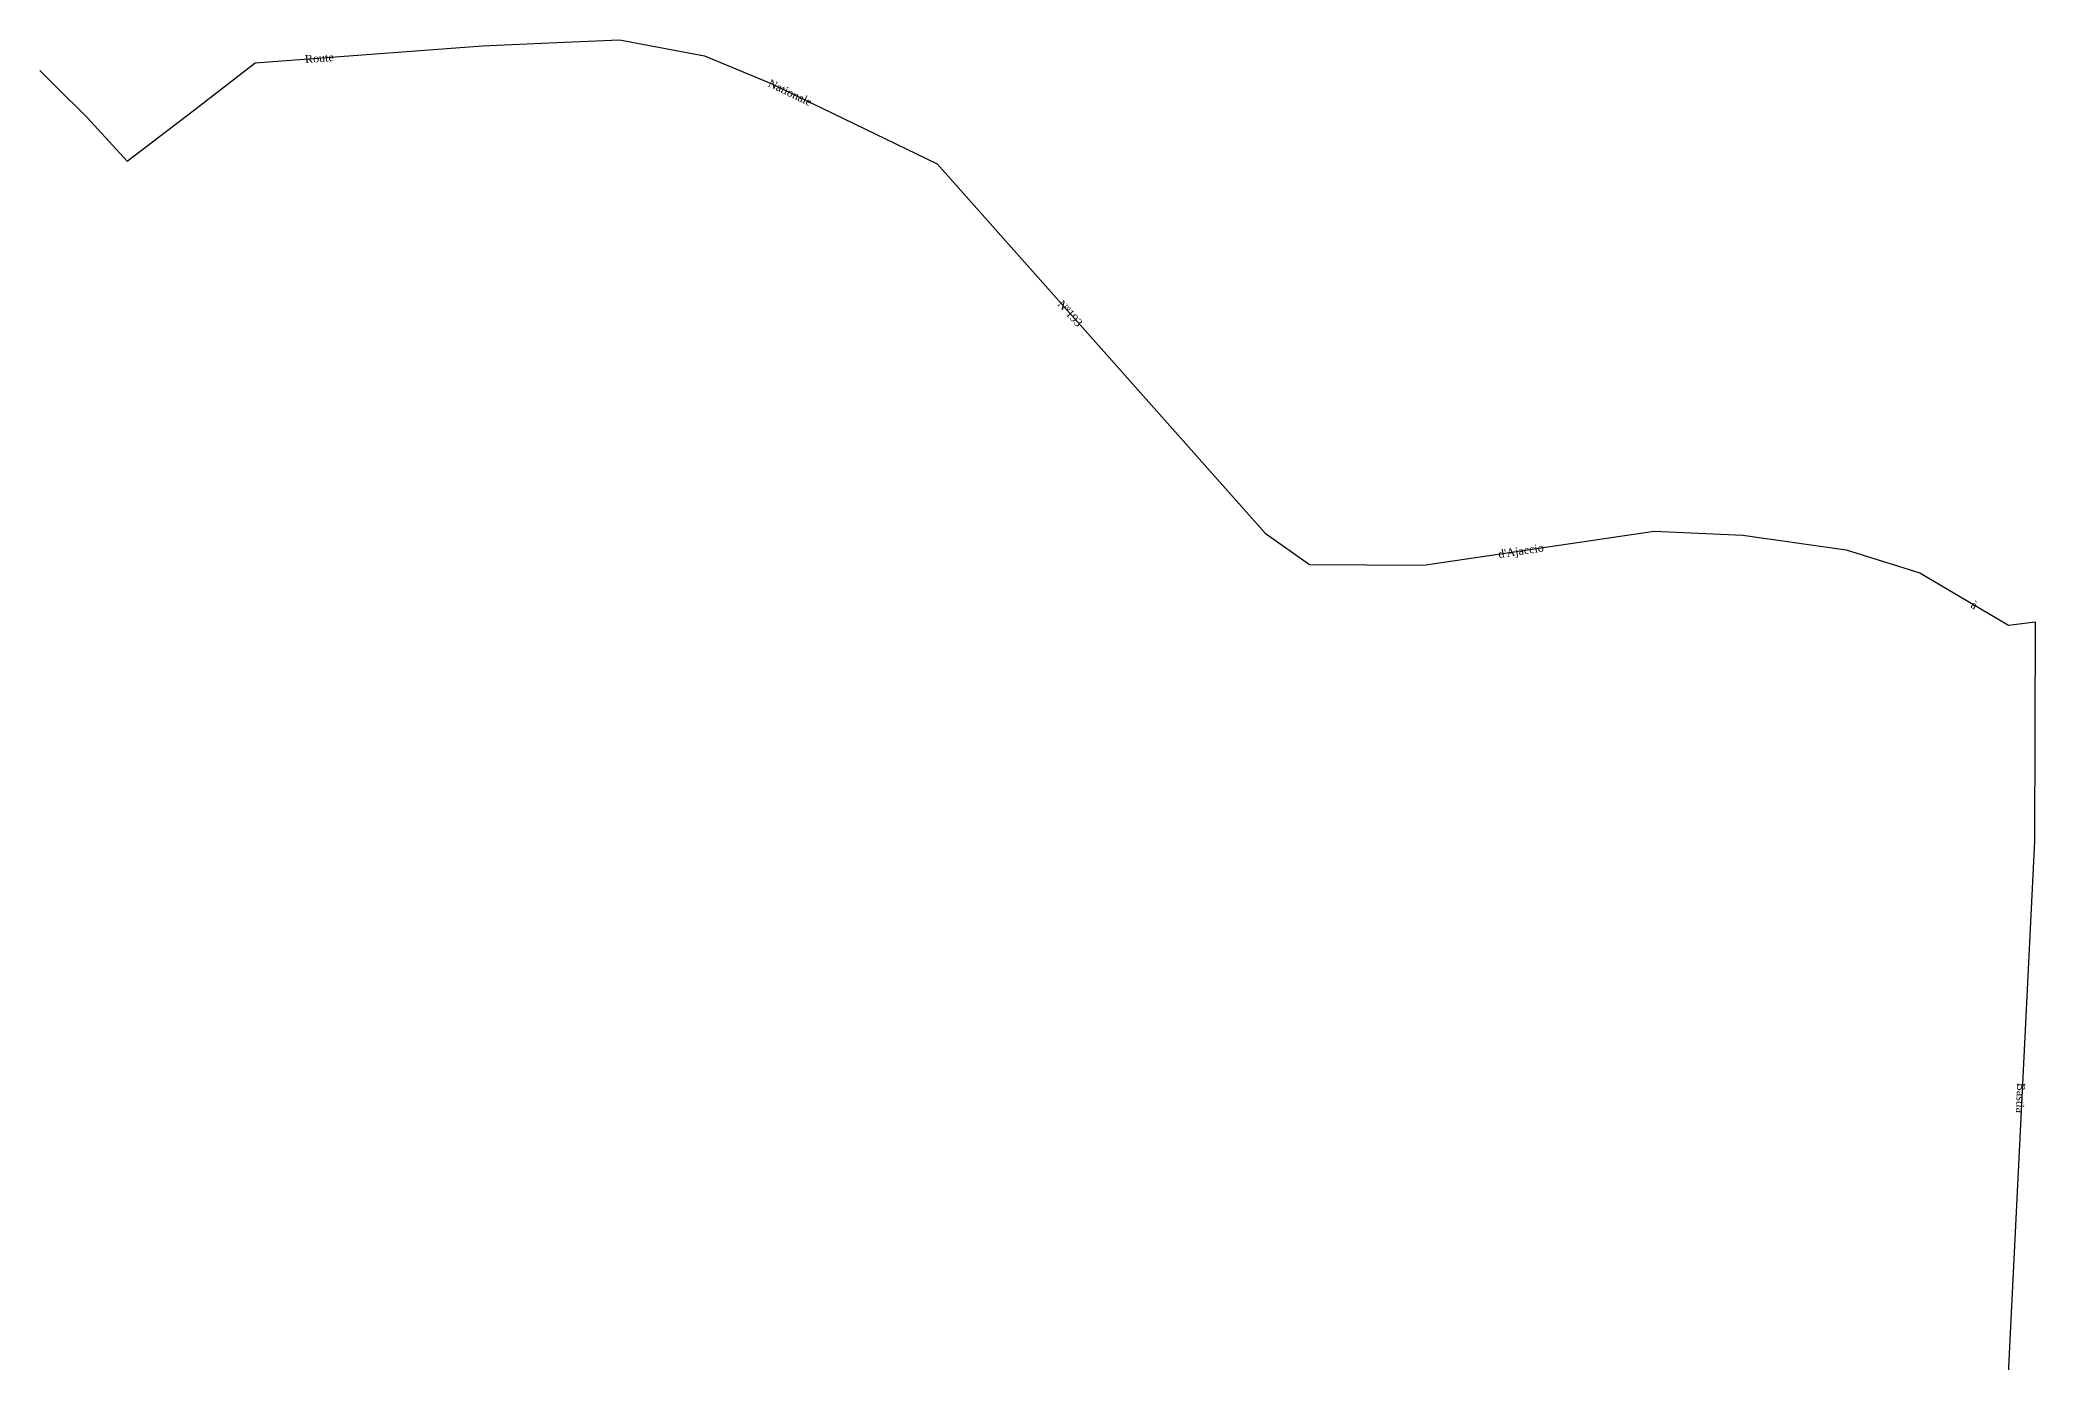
# Model space of a CAD drawing. Extents: x 1207496 to 1208273, y 6152107 to 6153235.
# Drawn here: x 1207496 to 1208119, y 6152822 to 6153235 of the extents above; entities that cross this region are included whole.
import ezdxf

# ---------------------------------------------------------------- set-up
doc = ezdxf.new("R2010")
doc.units = 0
doc.linetypes.add('CONTINU', pattern=[0])
doc.layers.add('1ZONCOMM', color=7, linetype='CONTINU')
doc.layers.add('3ZONCOMMTEX', color=7, linetype='CONTINU')
doc.styles.get("Standard").update_dxf_attribs({"font": 'Times New Roman'})

msp = doc.modelspace()

# ---------------------------------------------------------------- linework, layer by layer
at = {"layer": '1ZONCOMM'}
msp.add_lwpolyline([(1207495.5, 6153225.64), (1207500.24, 6153220.84), (1207510.27, 6153210.9), (1207522.76, 6153197.23), (1207543.34, 6153212.99), (1207562.71, 6153227.98), (1207633.79, 6153233.28), (1207654.48, 6153234.2), (1207676.51, 6153235.16), (1207703.09, 6153230.14), (1207723.94, 6153221.54), (1207775.81, 6153196.44), (1207878.24, 6153081.04), (1207892.07, 6153071.29), (1207927.74, 6153071.06), (1207999.79, 6153081.63), (1208027.53, 6153080.37), (1208059.73, 6153075.78), (1208082.8, 6153068.65), (1208110.5, 6153052.24), (1208118.78, 6153053.29), (1208118.57, 6152984.8), (1208107.63, 6152763.56)], dxfattribs=at)
msp.add_lwpolyline([(1207495.5, 6153225.64), (1207500.24, 6153220.84), (1207510.27, 6153210.9), (1207522.76, 6153197.23), (1207543.34, 6153212.99), (1207562.71, 6153227.98), (1207633.79, 6153233.28), (1207654.48, 6153234.2), (1207676.51, 6153235.16), (1207703.09, 6153230.14), (1207723.94, 6153221.54), (1207775.81, 6153196.44), (1207878.24, 6153081.04), (1207892.07, 6153071.29), (1207927.74, 6153071.06), (1207999.79, 6153081.63), (1208027.53, 6153080.37), (1208059.73, 6153075.78), (1208082.8, 6153068.65), (1208110.5, 6153052.24), (1208118.78, 6153053.29), (1208118.57, 6152984.8), (1208107.63, 6152763.56)], dxfattribs=at)
msp.add_lwpolyline([(1207495.5, 6153225.64), (1207500.24, 6153220.84), (1207510.27, 6153210.9), (1207522.76, 6153197.23), (1207543.34, 6153212.99), (1207562.71, 6153227.98), (1207633.79, 6153233.28), (1207654.48, 6153234.2), (1207676.51, 6153235.16), (1207703.09, 6153230.14), (1207723.94, 6153221.54), (1207775.81, 6153196.44), (1207878.24, 6153081.04), (1207892.07, 6153071.29), (1207927.74, 6153071.06), (1207999.79, 6153081.63), (1208027.53, 6153080.37), (1208059.73, 6153075.78), (1208082.8, 6153068.65), (1208110.5, 6153052.24), (1208118.78, 6153053.29), (1208118.57, 6152984.8), (1208107.63, 6152763.56)], dxfattribs=at)
msp.add_lwpolyline([(1207495.5, 6153225.64), (1207500.24, 6153220.84), (1207510.27, 6153210.9), (1207522.76, 6153197.23), (1207543.34, 6153212.99), (1207562.71, 6153227.98), (1207633.79, 6153233.28), (1207654.48, 6153234.2), (1207676.51, 6153235.16), (1207703.09, 6153230.14), (1207723.94, 6153221.54), (1207775.81, 6153196.44), (1207878.24, 6153081.04), (1207892.07, 6153071.29), (1207927.74, 6153071.06), (1207999.79, 6153081.63), (1208027.53, 6153080.37), (1208059.73, 6153075.78), (1208082.8, 6153068.65), (1208110.5, 6153052.24), (1208118.78, 6153053.29), (1208118.57, 6152984.8), (1208107.63, 6152763.56)], dxfattribs=at)
msp.add_lwpolyline([(1207495.5, 6153225.64), (1207500.24, 6153220.84), (1207510.27, 6153210.9), (1207522.76, 6153197.23), (1207543.34, 6153212.99), (1207562.71, 6153227.98), (1207633.79, 6153233.28), (1207654.48, 6153234.2), (1207676.51, 6153235.16), (1207703.09, 6153230.14), (1207723.94, 6153221.54), (1207775.81, 6153196.44), (1207878.24, 6153081.04), (1207892.07, 6153071.29), (1207927.74, 6153071.06), (1207999.79, 6153081.63), (1208027.53, 6153080.37), (1208059.73, 6153075.78), (1208082.8, 6153068.65), (1208110.5, 6153052.24), (1208118.78, 6153053.29), (1208118.57, 6152984.8), (1208107.63, 6152763.56)], dxfattribs=at)
msp.add_lwpolyline([(1207495.5, 6153225.64), (1207500.24, 6153220.84), (1207510.27, 6153210.9), (1207522.76, 6153197.23), (1207543.34, 6153212.99), (1207562.71, 6153227.98), (1207633.79, 6153233.28), (1207654.48, 6153234.2), (1207676.51, 6153235.16), (1207703.09, 6153230.14), (1207723.94, 6153221.54), (1207775.81, 6153196.44), (1207878.24, 6153081.04), (1207892.07, 6153071.29), (1207927.74, 6153071.06), (1207999.79, 6153081.63), (1208027.53, 6153080.37), (1208059.73, 6153075.78), (1208082.8, 6153068.65), (1208110.5, 6153052.24), (1208118.78, 6153053.29), (1208118.57, 6152984.8), (1208107.63, 6152763.56)], dxfattribs=at)

# ---------------------------------------------------------------- texts
at = {"layer": '3ZONCOMMTEX'}
for s, rotation, p in [('Route', 4.3, (1207578.39, 6153227.89)), ('Route', 4.3, (1207578.39, 6153227.89)), ('Route', 4.3, (1207578.39, 6153227.89)), ('Route', 4.3, (1207578.39, 6153227.89)), ('Route', 4.3, (1207578.39, 6153227.89)), ('Route', 4.3, (1207578.39, 6153227.89)), ('Nationale', 334.4, (1207722.73, 6153220.73)), ('Nationale', 334.4, (1207722.73, 6153220.73)), ('Nationale', 334.4, (1207722.73, 6153220.73)), ('Nationale', 334.4, (1207722.73, 6153220.73)), ('Nationale', 334.4, (1207722.73, 6153220.73)), ('Nationale', 334.4, (1207722.73, 6153220.73)), ('Nº193', 311.8, (1207813.2, 6153152.42)), ('Nº193', 311.8, (1207813.2, 6153152.42)), ('Nº193', 311.8, (1207813.2, 6153152.42)), ('Nº193', 311.8, (1207813.2, 6153152.42)), ('Nº193', 311.8, (1207813.2, 6153152.42)), ('Nº193', 311.8, (1207813.2, 6153152.42)), ("d'Ajaccio", 8.4, (1207951.27, 6153073.25)), ("d'Ajaccio", 8.4, (1207951.27, 6153073.25)), ("d'Ajaccio", 8.4, (1207951.27, 6153073.25)), ("d'Ajaccio", 8.4, (1207951.27, 6153073.25)), ("d'Ajaccio", 8.4, (1207951.27, 6153073.25)), ("d'Ajaccio", 8.4, (1207951.27, 6153073.25)), ('à ', 329.6, (1208098.43, 6153057.93)), ('à ', 329.6, (1208098.43, 6153057.93)), ('à ', 329.6, (1208098.43, 6153057.93)), ('à ', 329.6, (1208098.43, 6153057.93)), ('à ', 329.6, (1208098.43, 6153057.93)), ('à ', 329.6, (1208098.43, 6153057.93)), ('Bastia', 267.5, (1208113.2, 6152909.31)), ('Bastia', 267.5, (1208113.2, 6152909.31)), ('Bastia', 267.5, (1208113.2, 6152909.31)), ('Bastia', 267.5, (1208113.2, 6152909.31)), ('Bastia', 267.5, (1208113.2, 6152909.31)), ('Bastia', 267.5, (1208113.2, 6152909.31))]:
    msp.add_text(s, height=2.5, rotation=rotation, dxfattribs=at).set_placement(p)

doc.saveas('drawing.dxf')
